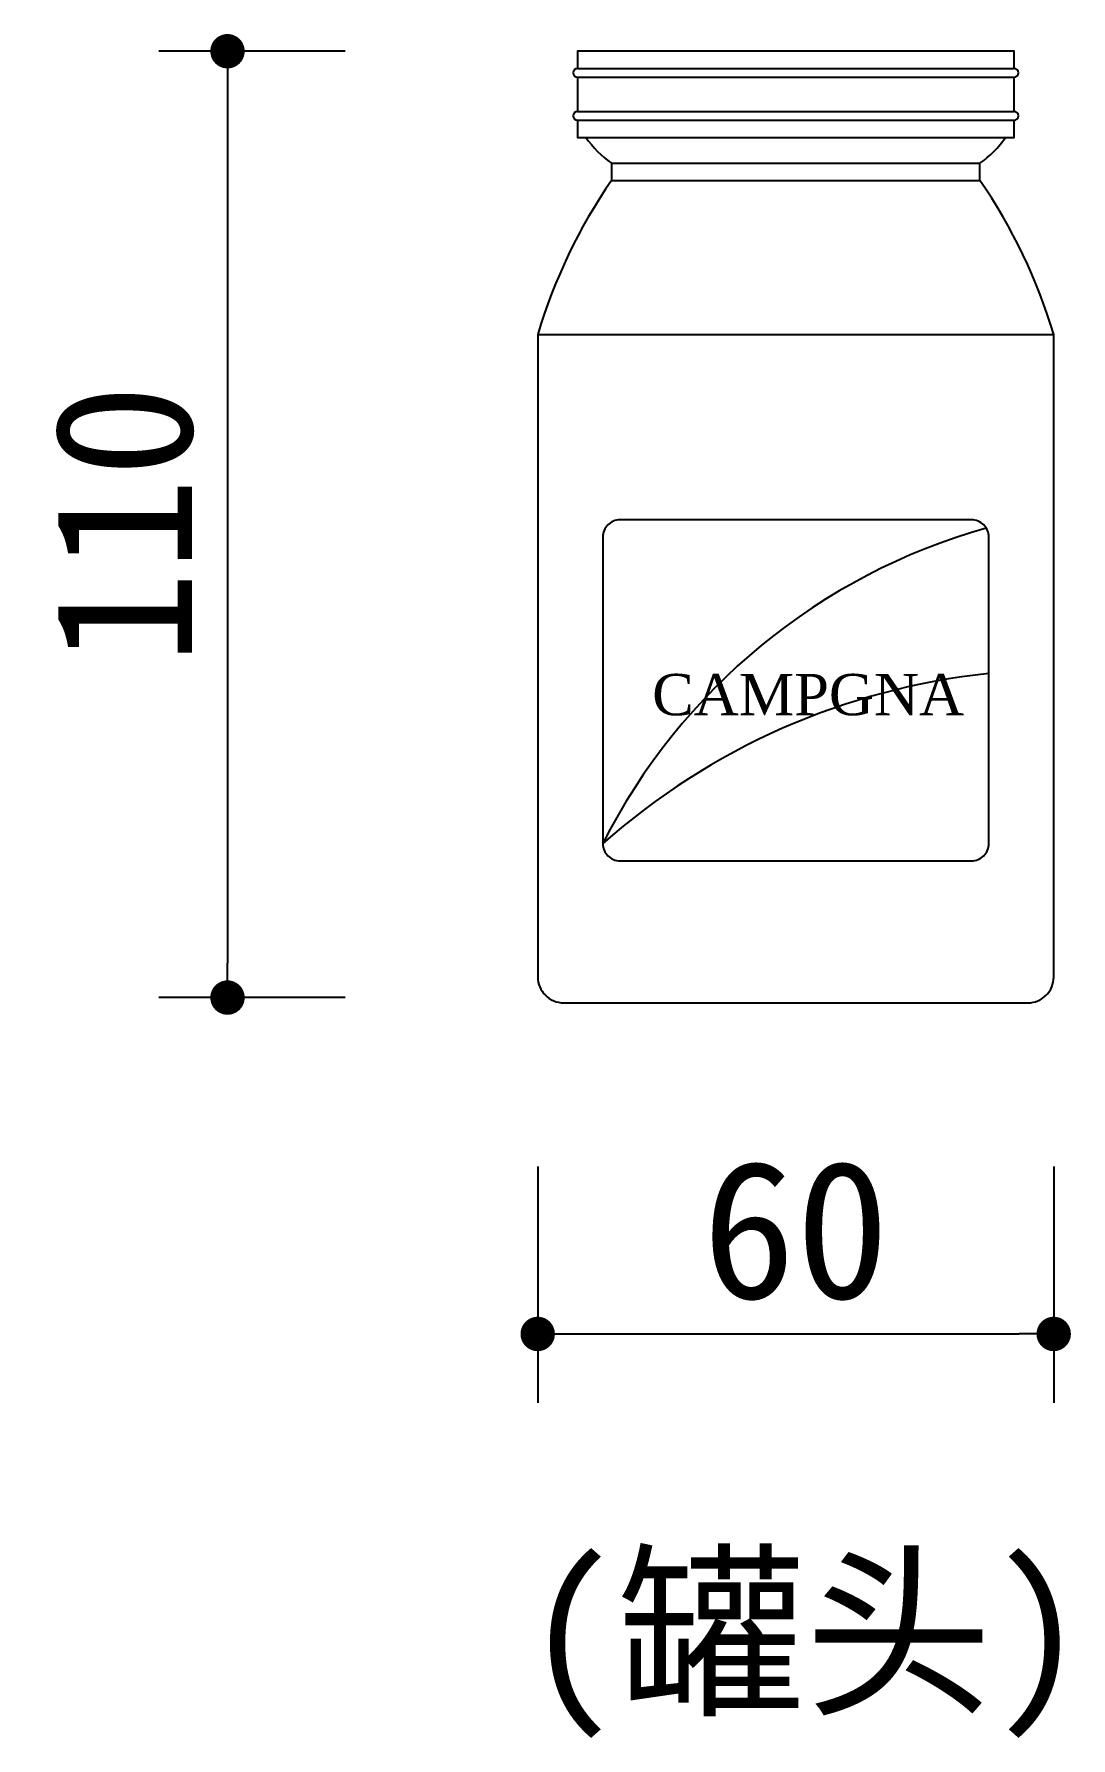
# Model space of a CAD drawing. Extents: x 917 to 1037, y 1488 to 1686.
import ezdxf
from ezdxf.enums import TextEntityAlignment as Align

# ---------------------------------------------------------------- set-up
doc = ezdxf.new("R2010")
doc.units = 0
doc.header["$MEASUREMENT"] = 0
doc.layers.get('0').update_dxf_attribs({"linetype": 'CONTINUOUS'})
doc.layers.get('DEFPOINTS').update_dxf_attribs({"linetype": 'CONTINUOUS'})
for name, color, linetype in [('3', 3, 'CONTINUOUS'), ('7', 7, 'CONTINUOUS'), ('DIM', 3, 'CONTINUOUS'), ('TEXT', 3, 'CONTINUOUS')]:
    doc.layers.add(name, color=color, linetype=linetype)
doc.styles.add('HZ', font='simfang.ttf')
doc.styles.add('STYLE4', font='dutcheb.ttf')
doc.dimstyles.new('BOOK', dxfattribs={"dimscale": 8, "dimtxt": 2, "dimasz": 0.5, "dimexe": 1, "dimexo": 1, "dimgap": 0.5, "dimtad": 1, "dimdec": 0, "dimtxsty": 'HZ', "dimblk1": 'DOT', "dimblk2": 'DOT', "dimsah": 1, "dimcen": 0, "dimazin": 3, "dimtfac": 0.5, "dimtdec": 0, "dimtmove": 0, "dimatfit": 3, "dimtolj": 1, "dimtzin": 0})

# ---------------------------------------------------------------- blocks, each defined once
blk = doc.blocks.new('_DOT')
at = {"color": 0, "linetype": 'BYBLOCK'}
blk.add_line((-0.5, 0), (-1, 0), dxfattribs=at)
at = {"color": 0, "linetype": 'BYBLOCK', "const_width": 0.5}
blk.add_lwpolyline([(-0.25, 0, 1), (0.25, 0, 1)], format="xyb", close=True, dxfattribs=at)
blk = doc.blocks.new('*D0')
at = {"color": 0, "linetype": 'BYBLOCK'}
for p, q in [((1855.85, 1865.03), (1834.18, 1865.03)), ((1842.18, 1861.03), (1842.18, 1759.03)), ((1855.85, 1755.03), (1834.18, 1755.03))]:
    blk.add_line(p, q, dxfattribs=at)
at = {"layer": 'DEFPOINTS', "color": 0, "linetype": 'BYBLOCK'}
for p in [(1863.85, 1865.03), (1842.18, 1755.03), (1863.85, 1755.03)]:
    blk.add_point(p, dxfattribs=at)
at = {"color": 0, "linetype": 'BYBLOCK', "xscale": 4, "yscale": 4, "zscale": 4}
for p, rotation in [((1842.18, 1865.03), 90), ((1842.18, 1755.03), 270)]:
    blk.add_blockref('_DOT', p, dxfattribs=dict(at, rotation=rotation))
at = {"color": 0, "linetype": 'BYBLOCK', "insert": (1830.18, 1810.03), "char_height": 16, "attachment_point": 5, "rotation": 90, "style": 'HZ'}
blk.add_mtext('\\A1;110', dxfattribs=at)
blk = doc.blocks.new('*D1')
at = {"color": 0, "linetype": 'BYBLOCK'}
for p, q in [((1878.25, 1735.4), (1878.25, 1707.93)), ((1938.25, 1735.4), (1938.25, 1707.93)), ((1882.25, 1715.93), (1934.25, 1715.93))]:
    blk.add_line(p, q, dxfattribs=at)
at = {"layer": 'DEFPOINTS', "color": 0, "linetype": 'BYBLOCK'}
for p in [(1878.25, 1743.4), (1938.25, 1743.4), (1938.25, 1715.93)]:
    blk.add_point(p, dxfattribs=at)
at = {"color": 0, "linetype": 'BYBLOCK', "xscale": 4, "yscale": 4, "zscale": 4, "rotation": 180}
blk.add_blockref('_DOT', (1878.25, 1715.93), dxfattribs=at)
at = {"color": 0, "linetype": 'BYBLOCK', "xscale": 4, "yscale": 4, "zscale": 4}
blk.add_blockref('_DOT', (1938.25, 1715.93), dxfattribs=at)
at = {"color": 0, "linetype": 'BYBLOCK', "insert": (1908.25, 1727.93), "char_height": 16, "attachment_point": 5, "style": 'HZ'}
blk.add_mtext('\\A1;60', dxfattribs=at)

msp = doc.modelspace()

# ---------------------------------------------------------------- linework, layer by layer
at = {"layer": '3'}
for p, q in [((979.71, 1681.73), (1030.5, 1681.73)), ((979.71, 1680.73), (1030.5, 1680.73)), ((979.71, 1676.73), (1030.5, 1676.73)), ((979.71, 1675.73), (1030.5, 1675.73)), ((979.71, 1673.73), (1030.5, 1673.73)), ((983.68, 1670.73), (1026.53, 1670.73)), ((983.68, 1668.73), (1026.53, 1668.73))]:
    msp.add_line(p, q, dxfattribs=at)
for centre, radius, start, end in [((1046.61, 1559.33), 71.64, 105.6791, 153.1979), ((1035.8, 1531.79), 80.03, 95.9225, 131.6022)]:
    msp.add_arc(centre, radius, start, end, dxfattribs=at)
at = {"layer": '7'}
msp.add_line((975.11, 1650.81), (1035.11, 1650.81), dxfattribs=at)
for points in [[(979.71, 1675.73), (979.71, 1673.73), (980.71, 1673.73, 0.092871), (983.68, 1670.73), (983.68, 1668.73, 0.078279), (975.11, 1650.81), (975.11, 1576.13, 0.414214), (978.11, 1573.13), (1032.11, 1573.13, 0.414214), (1035.11, 1576.13), (1035.11, 1650.81, 0.078279), (1026.53, 1668.73), (1026.53, 1670.73, 0.092871), (1029.5, 1673.73), (1030.5, 1673.73), (1030.5, 1675.73, 1), (1030.5, 1676.73), (1030.5, 1680.73, 1), (1030.5, 1681.73), (1030.5, 1683.73), (979.71, 1683.73), (979.71, 1681.73, 1), (979.71, 1680.73), (979.71, 1676.73, 1)], [(982.67, 1591.64, 0.414214), (984.67, 1589.64), (1025.55, 1589.64, 0.414214), (1027.55, 1591.64), (1027.55, 1627.27, 0.414214), (1025.55, 1629.27), (984.67, 1629.27, 0.414214), (982.67, 1627.27)]]:
    msp.add_lwpolyline(points, format="xyb", close=True, dxfattribs=at)

# ---------------------------------------------------------------- texts
at = {"layer": '3', "color": 3, "style": 'STYLE4'}
msp.add_text('CAMPGNA', height=4.8, dxfattribs=at).set_placement((1006.54, 1606.56), align=Align.CENTER)
at = {"layer": 'TEXT', "linetype": 'BYBLOCK', "style": 'HZ'}
msp.add_text('(罐头)', height=16, dxfattribs=at).set_placement((973.45, 1491.95))

# ---------------------------------------------------------------- dimensions: what is measured, and where the dimension line sits
at = {"layer": 'DIM'}
dim = msp.add_linear_dim(base=(939.04, 1573.73), p1=(960.7, 1683.73), p2=(960.7, 1573.73), angle=90, dimstyle='BOOK', dxfattribs=at)
dim.commit()
dim.dimension.update_dxf_attribs({"geometry": '*D0', "text_midpoint": (927.04, 1628.73), "insert": (-903.15, -181.29)})
dim = msp.add_linear_dim(base=(1035.11, 1534.64), p1=(975.11, 1562.11), p2=(1035.11, 1562.11), dimstyle='BOOK', dxfattribs=at)
dim.commit()
dim.dimension.update_dxf_attribs({"geometry": '*D1', "text_midpoint": (1005.11, 1546.64), "insert": (-903.15, -181.29)})

doc.saveas('drawing.dxf')
